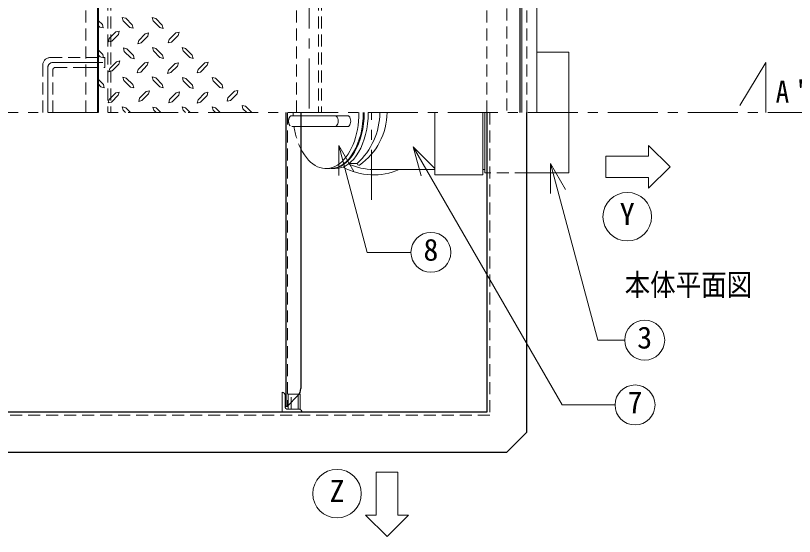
# Model space of a CAD drawing. Units: millimetres at full size, sheet at 1:10; details may follow other scales. Extents: x -2125 to 1925, y -1405 to 1405.
# Drawn here: x -205 to 575, y 351 to 872 of the extents above; entities that cross this region are included whole.
import ezdxf
from ezdxf.enums import TextEntityAlignment as Align

# ---------------------------------------------------------------- set-up
doc = ezdxf.new("R2010")
doc.units = ezdxf.units.MM
doc.header["$LTSCALE"] = 10
doc.linetypes.add('CHAIN1', pattern=[8, 5, -1, 1, -1])
doc.linetypes.add('DASHED1', pattern=[1.8, 1.2, -0.6])
doc.layers.add('0-A', color=4, linetype='Continuous', lineweight=9)
doc.styles.add('ＭＳ ゴシック', font='')
doc.styles.get('ＭＳ ゴシック').set_extended_font_data('MS Gothic')

msp = doc.modelspace()

# ---------------------------------------------------------------- linework, layer by layer
at = {"layer": '0-A', "color": 7, "lineweight": 18}
for p, q in [((317.2, 1125.02), (317.2, 775.02)), ((302.2, 1110.02), (302.2, 775.02)), ((349.2, 835.52), (317.2, 835.52)), ((80.95, 771.83), (127.71, 771.83)), ((215.2, 775.02), (215.2, 712.52)), ((263.2, 712.52), (263.2, 775.02)), ((265.2, 775.02), (265.2, 714.52)), ((80.95, 760.99), (127.71, 760.99)), ((118.86, 741.96), (133.86, 715.98)), ((118.86, 741.96), (118.86, 711.96)), ((118.86, 741.96), (147.5, 635.07)), ((193.47, 740.57), (214.69, 719.36)), ((193.47, 740.57), (201.24, 711.59)), ((106.14, 718.9), (110.45, 718.9)), ((111.35, 718.9), (115.41, 718.9)), ((129.17, 724), (137.22, 724)), ((215.2, 718.02), (153.7, 718.02)), ((330.9, 723.87), (330.9, 693.87)), ((330.9, 723.87), (345.9, 697.89)), ((330.9, 723.87), (378.24, 547.18)), ((215.2, 712.52), (263.2, 712.52)), ((267.2, 714.52), (265.2, 714.52)), ((147.5, 635.07), (191.14, 635.07)), ((378.24, 547.18), (405.1, 547.18)), ((62.2, 475.02), (62.2, 495.02)), ((65.2, 481.02), (65.2, 492.02)), ((78.2, 478.02), (78.2, 491.84)), ((80.35, 493.02), (79.16, 493.02)), ((80.35, 478.02), (80.35, 493.02)), ((68.2, 478.02), (68.2, 481.77)), ((68.2, 478.02), (80.35, 478.02))]:
    msp.add_line(p, q, dxfattribs=at)
at = {"layer": '0-A', "color": 1, "lineweight": 40}
msp.add_line((-121.8, 775.02), (-121.8, 1109.02), dxfattribs=at)
at = {"layer": '0-A', "color": 5, "lineweight": 25}
for p, q in [((300.2, 1109.02), (300.2, 775.02)), ((65.95, 775.02), (65.95, 481.02)), ((80.95, 775.02), (80.95, 498.73)), ((267.2, 775.02), (267.2, 475.02)), ((307.2, 455.02), (307.2, 775.02)), ((78.05, 491.68), (67.45, 481.02)), ((65.95, 481.02), (67.45, 481.02)), ((267.2, 475.02), (-932.8, 475.02)), ((287.2, 435.02), (307.2, 455.02)), ((-952.8, 435.02), (287.2, 435.02))]:
    msp.add_line(p, q, dxfattribs=at)
at = {"layer": '0-A', "linetype": 'DASHED1'}
for p, q in [((307.2, 775.02), (307.2, 1105.02)), ((287.2, 1095.02), (287.2, 775.02)), ((-112.3, 1069.02), (-112.3, 775.02)), ((98.7, 1069.02), (98.7, 775.02)), ((267.2, 775.02), (267.2, 1075.02)), ((-134.3, 830.02), (-115.3, 830.02)), ((-115.3, 820.02), (-115.3, 830.02)), ((-134.3, 820.02), (-115.3, 820.02)), ((71.85, 771.83), (80.95, 771.83)), ((71.85, 760.99), (80.95, 760.99)), ((307.2, 714.52), (267.2, 714.52)), ((71.2, 478.02), (71.2, 493.02)), ((78.2, 491.84), (78.2, 493.02))]:
    msp.add_line(p, q, dxfattribs=at)
at = {"layer": '0-A', "color": 7, "linetype": 'DASHED1', "lineweight": 18}
for p, q in [((-134.3, 775.02), (-134.3, 1069.02)), ((-109.3, 1069.02), (-109.3, 775.02)), ((76.7, 775.02), (76.7, 1069.02)), ((101.7, 1069.02), (101.7, 775.02)), ((-169.8, 830.02), (-134.3, 830.02)), ((-177.3, 775.02), (-177.3, 822.52)), ((-164.8, 820.02), (-134.3, 820.02)), ((-167.3, 775.02), (-167.3, 817.52)), ((67.45, 775.02), (67.45, 481.02)), ((270.2, 775.02), (270.2, 472.02)), ((270.2, 472.02), (-935.8, 472.02))]:
    msp.add_line(p, q, dxfattribs=at)
at = {"layer": '0-A', "linetype": 'CHAIN1'}
for p, q in [((89.2, 1069.02), (89.2, 775.02)), ((-172.3, 775.02), (-172.3, 820.02)), ((-167.3, 825.02), (-115.3, 825.02)), ((546.2, 825.02), (516.2, 775.02)), ((546.2, 825.02), (546.2, 775.02)), ((-1211.8, 775.02), (707.2, 775.02)), ((151.7, 687.54), (151.7, 775.02))]:
    msp.add_line(p, q, dxfattribs=at)
at = {"layer": '0-A'}
for p, q in [((-117.65, 863.01), (-121.8, 867.16)), ((-97.7, 870.15), (-94.34, 869.31)), ((-96.86, 866.89), (-97.7, 870.15)), ((-90.14, 860.17), (-96.86, 866.89)), ((-87.72, 862.69), (-94.34, 869.31)), ((-67.67, 870.04), (-64.31, 869.1)), ((-66.83, 866.68), (-67.67, 870.04)), ((-60.21, 860.07), (-66.83, 866.68)), ((-57.8, 862.48), (-64.31, 869.1)), ((-120.17, 860.49), (-121.8, 862.12)), ((-120.17, 860.49), (-116.81, 859.65)), ((-117.65, 863.01), (-116.81, 859.65)), ((-90.14, 860.17), (-86.88, 859.33)), ((-87.72, 862.69), (-86.88, 859.33)), ((-60.21, 860.07), (-56.85, 859.12)), ((-57.8, 862.48), (-56.85, 859.12)), ((-104.21, 855.66), (-110.72, 849.04)), ((-101.69, 853.24), (-108.3, 846.52)), ((-104.21, 855.66), (-100.85, 856.5)), ((-101.69, 853.24), (-100.85, 856.5)), ((-74.7, 853.77), (-81.32, 847.15)), ((-72.29, 851.35), (-78.9, 844.74)), ((-74.7, 853.77), (-71.34, 854.71)), ((-72.29, 851.35), (-71.34, 854.71)), ((-44.25, 854.61), (-50.87, 847.99)), ((-44.25, 854.61), (-40.89, 855.55)), ((-41.84, 852.19), (-40.89, 855.55)), ((-111.66, 845.68), (-110.72, 849.04)), ((-108.3, 846.52), (-111.66, 845.68)), ((-117.33, 833.19), (-121.8, 837.65)), ((-96.65, 839.59), (-93.29, 838.65)), ((-95.81, 836.23), (-96.65, 839.59)), ((-89.09, 829.62), (-95.81, 836.23)), ((-86.67, 832.03), (-93.29, 838.65)), ((-67.56, 840.01), (-64.2, 839.07)), ((-66.62, 836.65), (-67.56, 840.01)), ((-60, 830.04), (-66.62, 836.65)), ((-57.59, 832.45), (-64.2, 839.07)), ((-37.74, 840.01), (-34.38, 839.17)), ((-36.9, 836.76), (-37.74, 840.01)), ((-30.18, 830.14), (-36.9, 836.76)), ((-27.77, 832.56), (-34.38, 839.17)), ((-119.75, 830.67), (-121.8, 832.72)), ((-119.75, 830.67), (-116.39, 829.83)), ((-117.33, 833.19), (-116.39, 829.83)), ((-103.68, 825.84), (-100.32, 826.78)), ((-101.27, 823.42), (-100.32, 826.78)), ((-89.09, 829.62), (-85.83, 828.67)), ((-86.67, 832.03), (-85.83, 828.67)), ((-60, 830.04), (-56.64, 829.09)), ((-57.59, 832.45), (-56.64, 829.09)), ((-30.18, 830.14), (-26.93, 829.2)), ((-27.77, 832.56), (-26.93, 829.2)), ((-111.14, 815.86), (-110.3, 819.22)), ((-103.68, 825.84), (-110.3, 819.22)), ((-101.27, 823.42), (-107.88, 816.81)), ((-75.23, 824.68), (-81.74, 818.07)), ((-72.71, 822.27), (-79.32, 815.55)), ((-75.23, 824.68), (-71.87, 825.52)), ((-72.71, 822.27), (-71.87, 825.52)), ((-44.88, 823.95), (-51.5, 817.33)), ((-42.47, 821.53), (-49.08, 814.92)), ((-44.88, 823.95), (-41.52, 824.89)), ((-42.47, 821.53), (-41.52, 824.89)), ((-15.27, 824.68), (-21.89, 818.07)), ((-12.86, 822.27), (-19.47, 815.55)), ((-15.27, 824.68), (-11.91, 825.52)), ((-12.86, 822.27), (-11.91, 825.52)), ((-107.88, 816.81), (-111.14, 815.86)), ((-82.68, 814.71), (-81.74, 818.07)), ((-79.32, 815.55), (-82.68, 814.71)), ((-52.34, 813.97), (-51.5, 817.33)), ((-49.08, 814.92), (-52.34, 813.97)), ((-22.73, 814.71), (-21.89, 818.07)), ((-19.47, 815.55), (-22.73, 814.71)), ((-116.7, 803.16), (-121.8, 808.25)), ((-119.12, 800.64), (-121.8, 803.7)), ((-116.7, 803.16), (-115.76, 799.8)), ((-97.07, 810.4), (-93.71, 809.56)), ((-96.12, 807.15), (-97.07, 810.4)), ((-89.51, 800.53), (-96.12, 807.15)), ((-87.09, 802.95), (-93.71, 809.56)), ((-87.09, 802.95), (-86.15, 799.59)), ((-67.67, 810.61), (-64.31, 809.67)), ((-66.83, 807.25), (-67.67, 810.61)), ((-60.21, 800.64), (-66.83, 807.25)), ((-57.8, 803.16), (-64.31, 809.67)), ((-57.8, 803.16), (-56.85, 799.8)), ((-37.53, 809.98), (-34.17, 809.14)), ((-36.69, 806.73), (-37.53, 809.98)), ((-29.97, 800.11), (-36.69, 806.73)), ((-27.56, 802.53), (-34.17, 809.14)), ((-0.26, 800.11), (-6.87, 806.83)), ((2.16, 802.63), (-4.46, 809.25)), ((-119.12, 800.64), (-115.76, 799.8)), ((-104.31, 794.65), (-100.95, 795.49)), ((-101.9, 792.24), (-100.95, 795.49)), ((-89.51, 800.53), (-86.15, 799.59)), ((-73.86, 796.02), (-80.48, 789.4)), ((-73.86, 796.02), (-70.5, 796.86)), ((-71.34, 793.6), (-70.5, 796.86)), ((-60.21, 800.64), (-56.85, 799.8)), ((-43.73, 794.76), (-40.37, 795.6)), ((-41.31, 792.34), (-40.37, 795.6)), ((-29.97, 800.11), (-26.72, 799.17)), ((-27.56, 802.53), (-26.72, 799.17)), ((-15.38, 794.44), (-12.02, 795.28)), ((-12.86, 792.03), (-12.02, 795.28)), ((-0.26, 800.11), (3, 799.27)), ((2.16, 802.63), (3, 799.27)), ((14.65, 796.23), (8.04, 789.61)), ((14.65, 796.23), (18.01, 797.07)), ((17.17, 793.81), (18.01, 797.07)), ((-111.87, 784.68), (-110.93, 788.04)), ((-104.31, 794.65), (-110.93, 788.04)), ((-101.9, 792.24), (-108.51, 785.52)), ((-81.32, 786.04), (-80.48, 789.4)), ((-71.34, 793.6), (-78.06, 786.88)), ((-43.73, 794.76), (-50.34, 788.14)), ((-41.31, 792.34), (-47.93, 785.62)), ((-15.38, 794.44), (-21.89, 787.83)), ((7.2, 786.25), (8.04, 789.61)), ((17.17, 793.81), (10.45, 787.09)), ((-108.51, 785.52), (-111.87, 784.68)), ((-97.7, 780.69), (-94.34, 779.74)), ((-96.75, 777.33), (-97.7, 780.69)), ((-89.61, 775.02), (-94.34, 779.74)), ((-78.06, 786.88), (-81.32, 786.04)), ((-67.04, 780.48), (-63.68, 779.64)), ((-66.2, 777.22), (-67.04, 780.48)), ((-59.24, 775.02), (-63.68, 779.64)), ((-37.74, 780.69), (-34.38, 779.74)), ((-36.9, 777.33), (-37.74, 780.69)), ((-29.66, 775.02), (-34.38, 779.74)), ((0.27, 775.02), (-4.46, 779.74)), ((10.45, 787.09), (7.2, 786.25)), ((31.81, 775.02), (25.47, 781.21)), ((-94.44, 775.02), (-96.75, 777.33)), ((-63.99, 775.02), (-66.2, 777.22)), ((-34.59, 775.02), (-36.9, 777.33)), ((26.83, 775.02), (23.05, 778.8)), ((450.49, 720.73), (429.06, 742.16)), ((429.06, 731.45), (429.06, 742.16)), ((386.2, 731.45), (429.06, 731.45)), ((386.2, 710.02), (386.2, 731.45)), ((263.2, 717.87), (265.2, 717.87)), ((450.49, 720.73), (429.06, 699.3)), ((386.2, 710.02), (429.06, 710.02)), ((429.06, 699.3), (429.06, 710.02)), ((156.49, 415.02), (156.49, 372.16)), ((156.49, 415.02), (177.92, 415.02)), ((177.92, 415.02), (177.92, 372.16)), ((145.78, 372.16), (156.49, 372.16)), ((167.2, 350.73), (145.78, 372.16)), ((167.2, 350.73), (188.63, 372.16)), ((177.92, 372.16), (188.63, 372.16))]:
    msp.add_line(p, q, dxfattribs=at)
for points in [[(-41.84, 852.19), (-48.45, 845.58), (-51.71, 844.63), (-50.87, 847.99)], [(-78.9, 844.74), (-82.26, 843.9), (-81.32, 847.15)], [(-6.87, 806.83), (-7.82, 810.09), (-4.46, 809.25)], [(-47.93, 785.62), (-51.18, 784.78), (-50.34, 788.14)], [(-12.86, 792.03), (-19.47, 785.31), (-22.83, 784.47), (-21.89, 787.83)], [(-4.56, 775.02), (-6.87, 777.33), (-7.82, 780.58), (-4.46, 779.74)], [(23.05, 778.8), (22.11, 782.16), (25.47, 781.21)]]:
    msp.add_lwpolyline(points, dxfattribs=at)
at = {"layer": '0-A', "color": 7, "lineweight": 18}
for points in [[(349.2, 835.52), (349.2, 714.52), (307.2, 714.52)], [(193.47, 740.57), (342.57, 482.33), (395.44, 482.33)]]:
    msp.add_lwpolyline(points, dxfattribs=at)
at = {"layer": '0-A', "linetype": 'DASHED1'}
msp.add_lwpolyline([(68.2, 481.77), (68.2, 493.02), (79.16, 493.02)], dxfattribs=at)
at = {"layer": '0-A', "color": 7, "lineweight": 18}
for centre, radius in [((407.63, 670.73), 24.29), ((211.14, 635.07), 20), ((425.1, 547.18), 20), ((415.44, 482.33), 20), ((117.2, 393.59), 24.29)]:
    msp.add_circle(centre, radius, dxfattribs=at)
at = {"layer": '0-A', "color": 7, "linetype": 'DASHED1', "lineweight": 18}
for centre, radius in [((-169.8, 822.52), 7.5), ((-164.8, 817.52), 2.5)]:
    msp.add_arc(centre, radius, 90, 180, dxfattribs=at)
at = {"layer": '0-A', "linetype": 'CHAIN1'}
msp.add_arc((-167.3, 820.02), 5, 90, 180, dxfattribs=at)
at = {"layer": '0-A', "color": 7, "lineweight": 18}
for centre, radius, start, end in [((91.43, 775.02), 68.56, 311.91058, 0), ((102.36, 775.46), 64.9, 305.04396, 359.61123), ((153.7, 775.02), 62.5, 240.7738, 294.21678), ((153.7, 775.02), 57, 244.11913, 270), ((139.53, 724.75), 2.42, 198.07433, 272.32864), ((62.2, 492.02), 3, 0, 90), ((68.2, 481.02), 3, 180, 270), ((79.2, 475.02), 3, 0, 90)]:
    msp.add_arc(centre, radius, start, end, dxfattribs=at)
at = {"layer": '0-A', "color": 5, "lineweight": 25}
msp.add_arc((70.95, 498.73), 10, 315.18818, 0, dxfattribs=at)
at = {"layer": '0-A', "linetype": 'DASHED1'}
for centre, major_axis, start_param, end_param in [((71.85, 766.41), (0, 5.42), 6.283185, 9.424778), ((106.14, 775.02), (0, 56.12), 1.570796, 1.627645), ((106.14, 775.02), (0, 56.12), 1.823477, 2.273564)]:
    msp.add_ellipse(centre, major_axis=major_axis, ratio=0.588235, start_param=start_param, end_param=end_param, dxfattribs=at)
at = {"layer": '0-A', "color": 7, "lineweight": 18}
for centre, major_axis, start_param, end_param in [((106.14, 775.02), (0, 56.12), 2.273564, 4.712389), ((110.45, 775.02), (0, 56.12), 3.141593, 4.712389), ((111.35, 775.02), (0, 56.12), 3.141593, 4.712389), ((115.09, 766.41), (0, -5.42), 6.283185, 9.424778), ((115.41, 775.02), (0, 56.12), 3.141593, 4.712389), ((127.71, 766.41), (0, -5.42), 6.283185, 9.424778)]:
    msp.add_ellipse(centre, major_axis=major_axis, ratio=0.588235, start_param=start_param, end_param=end_param, dxfattribs=at)

# ---------------------------------------------------------------- texts
at = {"layer": '0-A', "color": 7, "style": 'ＭＳ ゴシック'}
for s, p in [('Y', (400.13, 655.73)), ('8', (203.64, 620.07)), ('3', (417.6, 532.18)), ('7', (407.94, 467.33)), ('Z', (109.7, 378.59))]:
    msp.add_text(s, height=21.99, dxfattribs=at).set_placement(p, align=Align.BOTTOM_LEFT)
at = {"layer": '0-A', "color": 7, "style": 'ＭＳ ゴシック', "width": 0.85}
msp.add_text('本体平面図', height=21.99, dxfattribs=at).set_placement((405.1, 585.02), align=Align.BOTTOM_LEFT)
at = {"layer": '0-A', "color": 7, "insert": (556.2, 785.02), "char_height": 21.99, "attachment_point": 7, "style": 'ＭＳ ゴシック'}
msp.add_mtext("\\T1.36;\\W0.9;A'", dxfattribs=at)

doc.saveas('drawing.dxf')
